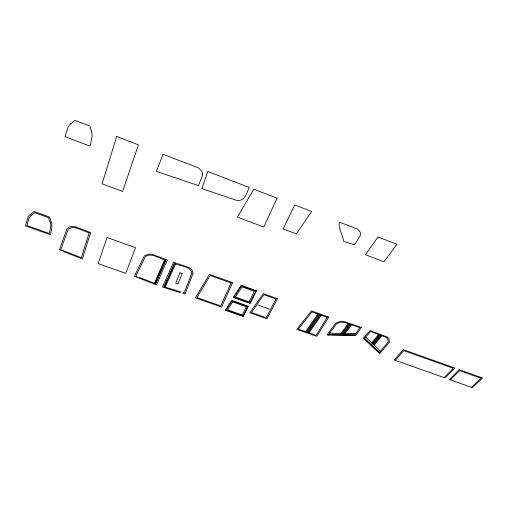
<?xml version="1.0" encoding="UTF-8"?>
<svg xmlns="http://www.w3.org/2000/svg" width="508" height="508" viewBox="0 0 508 508"><rect width="100%" height="100%" fill="white"/><g stroke="black" fill="none" stroke-linecap="round" stroke-linejoin="round"><path stroke-width="0.76" d="M51.867 227.698L51.822 224.117A17.183 10.833 23.8 0 0 51.556 222.968L49.428 216.986L34.131 211.506L31.28 213.868M51.81 228.187L51.549 229.756M51.53 229.864L50.349 234.734L25.4 225.901L27.934 217.437A25.521 16.18 23 0 1 28.302 216.789L28.867 215.989A17.062 10.795 23.5 0 1 29.655 215.144L31.242 213.9M154.756 282.772L164.338 260.509L165.271 260.839L155.664 283.096L154.756 282.772L155.327 282.651L164.675 260.979L165.271 260.839M246.304 306.743L242.265 314.992L227.482 309.804L232.677 301.93M249.136 301.898L254.337 291.287L242.087 286.899L235.42 297.034M357.143 240.684L360.045 236.01A25.248 18.326 6.1 0 0 360.223 235.636C361.747 233.051 359.258 230.657 357.492 229.083L339.554 222.18C337.706 227.851 343.256 235.35 343.535 241.217L354.298 244.856L356.845 241.129M354.533 335.382L359.778 327.679L345.065 322.574A21.99 13.856 6.1 0 0 344.595 322.447L340.919 322.136L336.772 323.609L328.346 334.988M305.587 331.597L317.881 314.046M306.432 331.895L318.751 314.357M307.276 332.194L319.615 314.668M308.121 332.492L320.478 314.973M308.959 332.791L321.342 315.284M340.9 333.369L348.31 323.596M341.954 333.388L349.161 323.901M343.014 333.4L350.018 324.206M344.068 333.419L350.869 324.51M345.129 333.432L351.72 324.815M371.691 342.875L378.587 334.448L384.95 336.868A21.869 13.551 4.3 0 1 385.362 337.058L387.737 338.9L388.195 341.986L378.987 352.895M372.288 343.446L379.432 334.747M372.891 344.018L380.27 335.051M373.494 344.589L381.108 335.35M374.091 345.161L381.946 335.648M395.249 360.35L403.796 350.647L453.295 368.3L444.094 377.596M364.09 338.785L370.643 331.572L378.587 334.448M450.355 379.87L459.638 370.624L480.987 378.231L471.424 387.306M70.65 123.882L74.746 120.345L89.903 126.174L91.535 131.889M31.312 215.411L34.779 212.661L48.381 217.532L50.057 222.11M329.667 333.204L355.752 333.591M328.72 334.48L354.882 334.867M328.536 334.734L354.705 335.128M183.197 292.64L184.175 292.913L191.84 273.247C190.297 265.519 179.711 266.484 174.415 263.379L164.001 286.709L180.638 291.897M182.874 293.351L185.052 293.967L193.04 273.26M75.997 227.025L74.841 226.72A8.026 5.163 22 0 0 73.717 226.511L73.285 226.473A6.839 4.401 22.1 0 0 72.644 226.441L71.476 226.53A8.585 5.518 22 0 0 70.339 226.816L67.113 228.511L59.322 249.853L62.008 250.984M180.251 292.589L162.522 287.052L173.558 262.23L188.722 267.475A7.093 4.674 15.4 0 1 190.475 268.592L191.262 269.386A8.077 5.315 15.5 0 1 191.846 270.212L192.183 270.834M76.079 227.051L90.64 232.575L82.359 258.966L63.335 251.536M231.553 301.53L247.421 307.137M234.29 296.628L250.26 302.298M258.02 305.054L269.399 309.093M138.525 277.908L156.502 284.944L167.335 260.001L152.146 254.368A7.201 4.724 17.6 0 0 149.981 254.089L148.781 254.178A8.191 5.372 17.5 0 0 147.707 254.419L144.266 256.019L134.404 276.181L136.868 277.222M138.824 277.184L155.677 283.781L165.824 260.306C159.455 258.966 151.936 252.044 145.364 256.654L135.884 275.952L137.116 276.473M137.744 277.59L137.166 277.349M387.077 337.007L370.154 330.549L363.334 338.068L379.736 353.6L389.369 342.221L388.976 338.919A6.826 4.274 3.7 0 0 388.823 338.633L388.779 338.563A6.363 3.988 3.7 0 0 387.147 337.052L387.153 337.052M364.522 338.303L379.4 352.406M364.306 338.544L379.197 352.647M365.614 337.102L380.429 351.187M155.327 282.651L155.664 283.096M164.338 260.509L164.675 260.979M192.259 271.005L193.015 273.177M91.618 131.889A22.777 16.066 27.8 0 1 92.011 136.963L90.024 146.171L65.005 136.677L67.805 127.711A22.523 16.034 26.7 0 1 70.58 123.825M50.133 222.11A20.225 12.719 24 0 1 50.692 226.162L49.327 233.496L26.835 225.527L28.95 218.415A20.034 12.687 23.2 0 1 31.248 215.367M202.736 173.895L202.559 175.235A26.657 19.653 20.1 0 1 202.451 175.654L198.444 185.623L156.369 171.348L163.036 154.299L198.476 167.926L201.778 171.24L202.736 173.895M202.076 188.03L201.911 188.608L236.423 200.298C244.462 202.089 246.951 193.11 249.123 187.408L207.778 171.501L202.076 188.03M116.688 136.474L102.07 183.807L122.625 191.44L138.398 144.824L116.688 136.474M89.167 232.905L81.413 257.746L60.782 249.606L68.275 229.171L72.041 227.457L75.889 227.895A24.181 15.342 21.6 0 1 76.41 228.054L89.167 232.905M107.042 237.484L98.184 263.658L125.711 273.323L135.522 247.688L107.042 237.484M180.01 272.828L175.679 283.064L177.959 283.832L182.321 273.615L180.01 272.828M174.415 264.109L164.535 286.207L165.437 286.525L175.343 264.446L174.415 264.109M231.108 282.969L220.745 305.943L196.901 297.561L210.172 275.469L231.108 282.969M232.601 282.626L221.545 307.035L195.364 297.847L209.442 274.326L232.601 282.626M277.082 198.158L263.785 227.006L237.369 217.081L253.816 189.211L277.082 198.158M294.799 204.972L283.108 228.93L296.278 233.896L311.658 211.455L294.799 204.972M247.764 306.432L243.034 316.065L225.939 310.071L231.997 300.857L247.764 306.432M248.342 306.305L243.332 316.49L225.336 310.178L231.731 300.431L248.342 306.305M255.841 290.957L249.904 303.016L233.839 297.313L241.408 285.782L255.841 290.957M256.432 290.824L250.209 303.454L233.216 297.428L241.141 285.344L256.432 290.824M275.996 299.047L266.154 317.703L251.435 312.522L263.887 294.71L275.996 299.047M277.508 298.723L266.884 318.776L249.873 312.788L263.239 293.605L277.508 298.723M327.228 317.392L316.116 335.312L298.393 329.063L311.969 311.925L327.228 317.392M328.759 317.087L316.776 336.347L296.812 329.317L311.391 310.864L328.759 317.087M361.321 327.381L355.841 335.401L327.019 334.969L335.801 323.069L340.182 321.437A6.864 4.388 5.8 0 1 340.633 321.361L340.83 321.335A6.401 4.089 5.8 0 1 343.579 321.431L361.321 327.381M378.015 236.976L365.43 254.724L384.004 261.753L396.983 244.265L378.015 236.976M403.301 349.65L394.221 359.981L445.091 377.946L454.901 368.059L403.301 349.65M459.232 369.665L449.358 379.514L472.408 387.655L482.6 378.003L459.232 369.665"/></g></svg>
